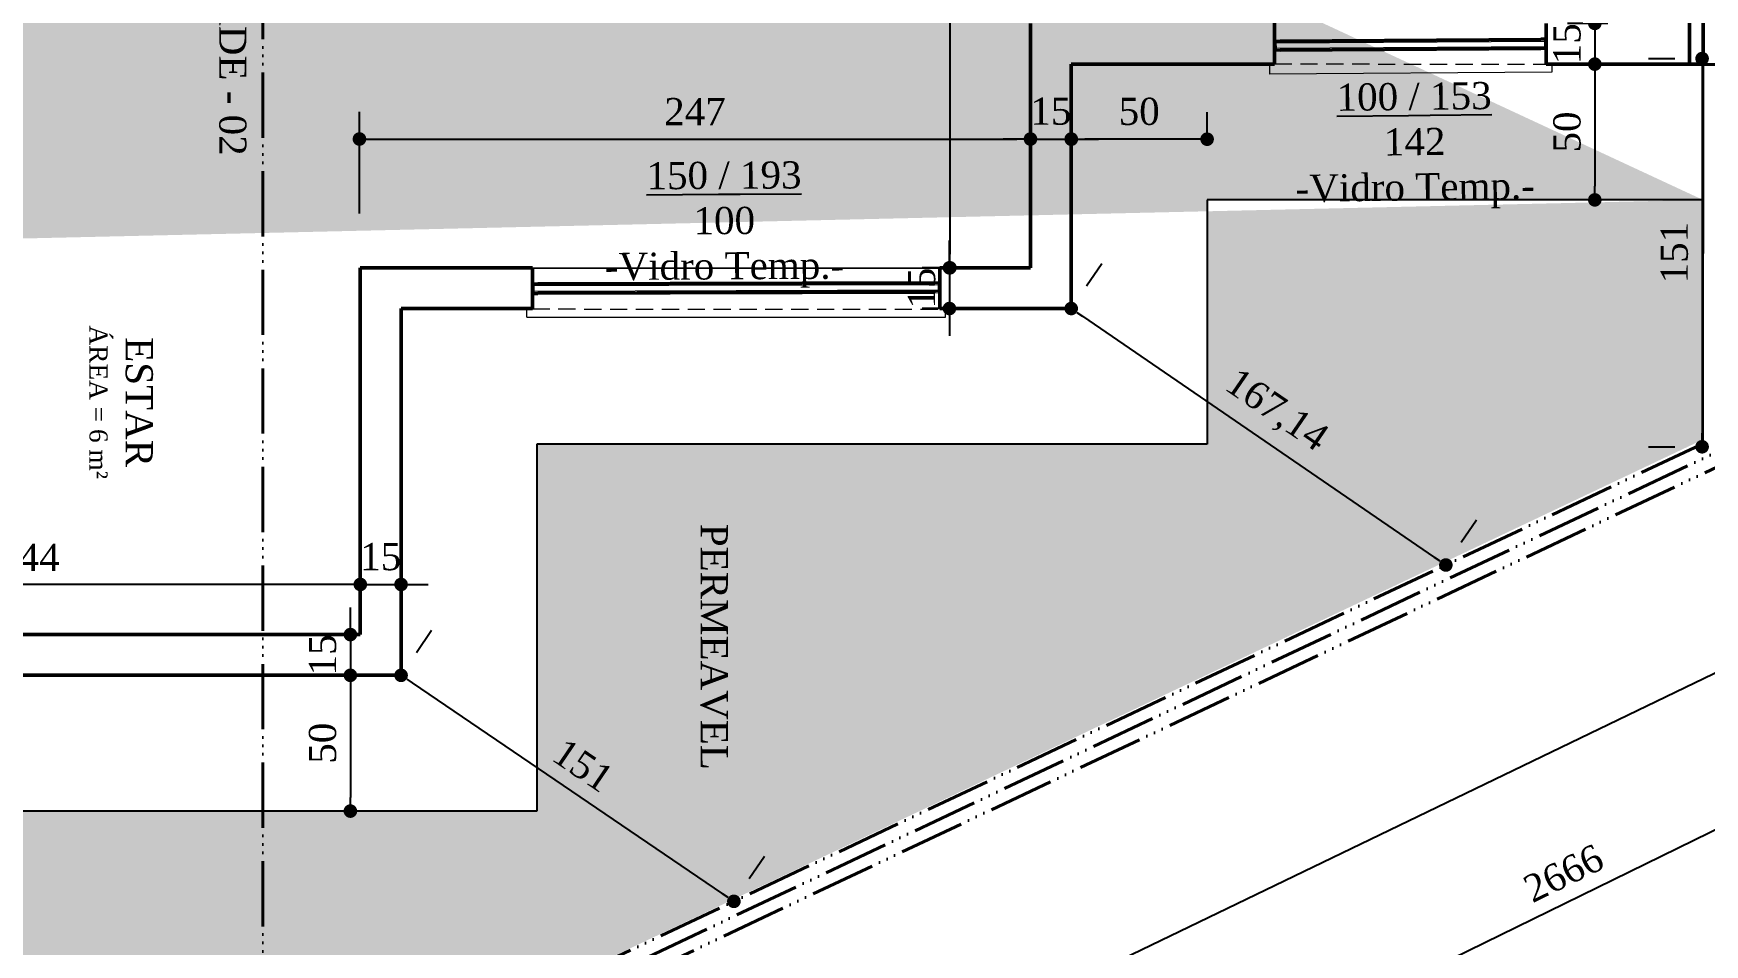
# Model space of a CAD drawing. Header units: centimetres. Extents: x -48696 to 156237, y -5617 to 29024.
# Drawn here: x 80714 to 81329, y 13975 to 14311 of the extents above; entities that cross this region are included whole.
import ezdxf

# ---------------------------------------------------------------- set-up
doc = ezdxf.new("R2010")
doc.units = ezdxf.units.CM
doc.linetypes.add('ACAD_ISO06W100', pattern=[36, 24, -3, 0, -3, 0, -3, 0, -3])
doc.linetypes.add('HIDDEN', pattern=[9.525, 6.35, -3.175])
for name, color, linetype in [('ACESSORIOS', 2, 'Continuous'), ('Hachuria - Moveis', 1, 'Continuous'), ('Piso', 55, 'Continuous'), ('PN010', 1, 'Continuous'), ('Portas-Cotas', 2, 'Continuous')]:
    doc.layers.add(name, color=color, linetype=linetype)
for name, color, linetype, lineweight in [('Corte Planta', 4, 'ACAD_ISO06W100', 40), ('Hachura', 1, 'Continuous', 9), ('Parede Baixa', 5, 'Continuous', 50), ('Parede Corte', 4, 'Continuous', 40), ('Portas - Janelas', 2, 'Continuous', 20), ('Projeção Janela', 15, 'HIDDEN', 9)]:
    doc.layers.add(name, color=color, linetype=linetype, lineweight=lineweight)
doc.styles.add('Valéria', font='romantic.ttf', dxfattribs={"height": 10})
doc.dimstyles.new('Cota - 50', dxfattribs={"dimtxt": 10, "dimasz": 5, "dimexe": 10, "dimexo": 20, "dimgap": 5, "dimtad": 1, "dimtxsty": 'Valéria', "dimblk": 'DOT', "dimcen": 0, "dimclrd": 12, "dimclre": 12, "dimclrt": 2, "dimazin": 2, "dimtfac": 1, "dimtix": 1, "dimtmove": 0, "dimatfit": 3, "dimldrblk": 'DOT', "dimfxl": 1, "dimarcsym": 0})

# ---------------------------------------------------------------- blocks, each defined once
blk = doc.blocks.new('_Dot')
at = {"color": 0, "linetype": 'ByBlock', "lineweight": -2}
blk.add_line((-0.5, 0), (-1, 0), dxfattribs=at)
at = {"color": 0, "linetype": 'ByBlock', "const_width": 0.5}
blk.add_lwpolyline([(-0.25, 0, 1), (0.25, 0, 1)], format="xyb", close=True, dxfattribs=at)
blk = doc.blocks.new('*D1397')
at = {"color": 12, "lineweight": -2, "transparency": 16777216}
for p, q in [((81060.51, 14455.73), (81040.85, 14455.73)), ((81050.85, 14450.73), (81050.85, 14229.73)), ((81060.51, 14224.73), (81040.85, 14224.73))]:
    blk.add_line(p, q, dxfattribs=at)
at = {"layer": 'Defpoints', "color": 0, "transparency": 16777216}
for p in [(81080.51, 14455.73), (81050.85, 14224.73), (81080.51, 14224.73)]:
    blk.add_point(p, dxfattribs=at)
at = {"color": 12, "lineweight": -2, "transparency": 16777216, "xscale": 5, "yscale": 5, "zscale": 5}
for p, rotation in [((81050.85, 14455.73), 90), ((81050.85, 14224.73), 270)]:
    blk.add_blockref('_Dot', p, dxfattribs=dict(at, rotation=rotation))
at = {"color": 2, "transparency": 16777216, "insert": (81040.74, 14340.23), "char_height": 10, "attachment_point": 5, "rotation": 90, "style": 'Valéria'}
blk.add_mtext('231', dxfattribs=at)
blk = doc.blocks.new('*D1398')
at = {"color": 12, "lineweight": -2, "transparency": 16777216}
for p, q in [((80833.51, 14244.73), (80833.51, 14282.15)), ((81080.51, 14244.73), (81080.51, 14282.15)), ((80838.51, 14272.15), (81075.51, 14272.15))]:
    blk.add_line(p, q, dxfattribs=at)
at = {"layer": 'Defpoints', "color": 0, "transparency": 16777216}
for p in [(81080.51, 14272.15), (80833.51, 14224.73), (81080.51, 14224.73)]:
    blk.add_point(p, dxfattribs=at)
at = {"color": 12, "lineweight": -2, "transparency": 16777216, "xscale": 5, "yscale": 5, "zscale": 5, "rotation": 180}
blk.add_blockref('_Dot', (80833.51, 14272.15), dxfattribs=at)
at = {"color": 12, "lineweight": -2, "transparency": 16777216, "xscale": 5, "yscale": 5, "zscale": 5}
blk.add_blockref('_Dot', (81080.51, 14272.15), dxfattribs=at)
at = {"color": 2, "transparency": 16777216, "insert": (80957.01, 14282.25), "char_height": 10, "attachment_point": 5, "style": 'Valéria'}
blk.add_mtext('247', dxfattribs=at)
blk = doc.blocks.new('*D1399')
at = {"color": 12, "lineweight": -2, "transparency": 16777216}
for p, q in [((80589.83, 14109.65), (80589.83, 14118.11)), ((80833.83, 14109.65), (80833.83, 14118.11)), ((80828.83, 14108.11), (80594.83, 14108.11))]:
    blk.add_line(p, q, dxfattribs=at)
at = {"layer": 'Defpoints', "color": 0, "transparency": 16777216}
for p in [(80589.83, 14108.11), (80589.83, 14089.65), (80833.83, 14089.65)]:
    blk.add_point(p, dxfattribs=at)
at = {"color": 12, "lineweight": -2, "transparency": 16777216, "xscale": 5, "yscale": 5, "zscale": 5, "rotation": 180}
blk.add_blockref('_Dot', (80589.83, 14108.11), dxfattribs=at)
at = {"color": 12, "lineweight": -2, "transparency": 16777216, "xscale": 5, "yscale": 5, "zscale": 5}
blk.add_blockref('_Dot', (80833.83, 14108.11), dxfattribs=at)
at = {"color": 2, "transparency": 16777216, "insert": (80711.83, 14118.11), "char_height": 10, "attachment_point": 5, "style": 'Valéria'}
blk.add_mtext('244', dxfattribs=at)
blk = doc.blocks.new('*D1452')
at = {"color": 12, "lineweight": -2, "transparency": 16777216}
for p, q in [((81050.68, 14229.73), (81050.68, 14234.73)), ((81060.51, 14224.73), (81040.68, 14224.73)), ((81050.68, 14224.73), (81050.68, 14209.73)), ((81060.51, 14209.73), (81040.68, 14209.73)), ((81050.68, 14204.73), (81050.68, 14199.73))]:
    blk.add_line(p, q, dxfattribs=at)
at = {"layer": 'Defpoints', "color": 0, "transparency": 16777216}
for p in [(81080.51, 14224.73), (81050.68, 14209.73), (81080.51, 14209.73)]:
    blk.add_point(p, dxfattribs=at)
at = {"color": 12, "lineweight": -2, "transparency": 16777216, "xscale": 5, "yscale": 5, "zscale": 5}
for p, rotation in [((81050.68, 14224.73), 270), ((81050.68, 14209.73), 90)]:
    blk.add_blockref('_Dot', p, dxfattribs=dict(at, rotation=rotation))
at = {"color": 2, "transparency": 16777216, "insert": (81040.49, 14217.23), "char_height": 10, "attachment_point": 5, "rotation": 90, "style": 'Valéria'}
blk.add_mtext('15', dxfattribs=at)
blk = doc.blocks.new('*D1453')
at = {"color": 12, "lineweight": -2, "transparency": 16777216}
for p, q in [((81288.23, 14319.73), (81288.23, 14324.73)), ((81293.06, 14314.73), (81278.23, 14314.73)), ((81288.23, 14314.73), (81288.23, 14299.73)), ((81293.06, 14299.73), (81278.23, 14299.73)), ((81288.23, 14294.73), (81288.23, 14289.73))]:
    blk.add_line(p, q, dxfattribs=at)
at = {"layer": 'Defpoints', "color": 0, "transparency": 16777216}
for p in [(81313.06, 14314.73), (81288.23, 14299.73), (81313.06, 14299.73)]:
    blk.add_point(p, dxfattribs=at)
at = {"color": 12, "lineweight": -2, "transparency": 16777216, "xscale": 5, "yscale": 5, "zscale": 5}
for p, rotation in [((81288.23, 14314.73), 270), ((81288.23, 14299.73), 90)]:
    blk.add_blockref('_Dot', p, dxfattribs=dict(at, rotation=rotation))
at = {"color": 2, "transparency": 16777216, "insert": (81278.04, 14307.23), "char_height": 10, "attachment_point": 5, "rotation": 90, "style": 'Valéria'}
blk.add_mtext('15', dxfattribs=at)
blk = doc.blocks.new('*D1459')
at = {"color": 12, "lineweight": -2, "transparency": 16777216}
for p, q in [((80828.83, 14074.65), (80820.17, 14074.65)), ((80830.17, 14069.65), (80830.17, 14029.65)), ((80828.83, 14024.65), (80820.17, 14024.65))]:
    blk.add_line(p, q, dxfattribs=at)
at = {"layer": 'Defpoints', "color": 0, "transparency": 16777216}
for p in [(80848.83, 14074.65), (80830.17, 14024.65), (80848.83, 14024.65)]:
    blk.add_point(p, dxfattribs=at)
at = {"color": 12, "lineweight": -2, "transparency": 16777216, "xscale": 5, "yscale": 5, "zscale": 5}
for p, rotation in [((80830.17, 14074.65), 90), ((80830.17, 14024.65), 270)]:
    blk.add_blockref('_Dot', p, dxfattribs=dict(at, rotation=rotation))
at = {"color": 2, "transparency": 16777216, "insert": (80819.98, 14049.65), "char_height": 10, "attachment_point": 5, "rotation": 90, "style": 'Valéria'}
blk.add_mtext('50', dxfattribs=at)
blk = doc.blocks.new('*D1460')
at = {"color": 12, "lineweight": -2, "transparency": 16777216}
for p, q in [((80830.17, 14094.65), (80830.17, 14099.65)), ((80813.83, 14089.65), (80820.17, 14089.65)), ((80830.17, 14089.65), (80830.17, 14074.65)), ((80813.83, 14074.65), (80820.17, 14074.65)), ((80830.17, 14069.65), (80830.17, 14064.65))]:
    blk.add_line(p, q, dxfattribs=at)
at = {"layer": 'Defpoints', "color": 0, "transparency": 16777216}
for p in [(80833.83, 14089.65), (80830.17, 14074.65), (80833.83, 14074.65)]:
    blk.add_point(p, dxfattribs=at)
at = {"color": 12, "lineweight": -2, "transparency": 16777216, "xscale": 5, "yscale": 5, "zscale": 5}
for p, rotation in [((80830.17, 14089.65), 270), ((80830.17, 14074.65), 90)]:
    blk.add_blockref('_Dot', p, dxfattribs=dict(at, rotation=rotation))
at = {"color": 2, "transparency": 16777216, "insert": (80819.98, 14082.15), "char_height": 10, "attachment_point": 5, "rotation": 90, "style": 'Valéria'}
blk.add_mtext('15', dxfattribs=at)
blk = doc.blocks.new('*D1461')
at = {"color": 12, "lineweight": -2, "transparency": 16777216}
for p, q in [((80833.83, 14109.65), (80833.83, 14118.11)), ((80848.83, 14109.65), (80848.83, 14118.11)), ((80828.83, 14108.11), (80823.83, 14108.11)), ((80833.83, 14108.11), (80848.83, 14108.11)), ((80853.83, 14108.11), (80858.83, 14108.11))]:
    blk.add_line(p, q, dxfattribs=at)
at = {"layer": 'Defpoints', "color": 0, "transparency": 16777216}
for p in [(80848.83, 14108.11), (80833.83, 14089.65), (80848.83, 14089.65)]:
    blk.add_point(p, dxfattribs=at)
at = {"color": 12, "lineweight": -2, "transparency": 16777216, "xscale": 5, "yscale": 5, "zscale": 5}
blk.add_blockref('_Dot', (80833.83, 14108.11), dxfattribs=at)
at = {"color": 12, "lineweight": -2, "transparency": 16777216, "xscale": 5, "yscale": 5, "zscale": 5, "rotation": 180}
blk.add_blockref('_Dot', (80848.83, 14108.11), dxfattribs=at)
at = {"color": 2, "transparency": 16777216, "insert": (80841.33, 14118.3), "char_height": 10, "attachment_point": 5, "style": 'Valéria'}
blk.add_mtext('15', dxfattribs=at)
blk = doc.blocks.new('*D1462')
at = {"color": 12, "lineweight": -2, "transparency": 16777216}
for p, q in [((81080.51, 14244.73), (81080.51, 14282.15)), ((81095.51, 14244.73), (81095.51, 14282.15)), ((81075.51, 14272.15), (81070.51, 14272.15)), ((81080.51, 14272.15), (81095.51, 14272.15)), ((81100.51, 14272.15), (81105.51, 14272.15))]:
    blk.add_line(p, q, dxfattribs=at)
at = {"layer": 'Defpoints', "color": 0, "transparency": 16777216}
for p in [(81095.51, 14272.15), (81080.51, 14224.73), (81095.51, 14224.73)]:
    blk.add_point(p, dxfattribs=at)
at = {"color": 12, "lineweight": -2, "transparency": 16777216, "xscale": 5, "yscale": 5, "zscale": 5}
blk.add_blockref('_Dot', (81080.51, 14272.15), dxfattribs=at)
at = {"color": 12, "lineweight": -2, "transparency": 16777216, "xscale": 5, "yscale": 5, "zscale": 5, "rotation": 180}
blk.add_blockref('_Dot', (81095.51, 14272.15), dxfattribs=at)
at = {"color": 2, "transparency": 16777216, "insert": (81088.01, 14282.35), "char_height": 10, "attachment_point": 5, "style": 'Valéria'}
blk.add_mtext('15', dxfattribs=at)
blk = doc.blocks.new('*D1463')
at = {"color": 12, "lineweight": -2, "transparency": 16777216}
for p, q in [((81095.52, 14269.74), (81095.52, 14282.08)), ((81145.52, 14269.73), (81145.52, 14282.08)), ((81140.52, 14272.08), (81100.52, 14272.08))]:
    blk.add_line(p, q, dxfattribs=at)
at = {"layer": 'Defpoints', "color": 0, "transparency": 16777216}
for p in [(81095.52, 14272.08), (81095.52, 14249.74), (81145.52, 14249.73)]:
    blk.add_point(p, dxfattribs=at)
at = {"color": 12, "lineweight": -2, "transparency": 16777216, "xscale": 5, "yscale": 5, "zscale": 5, "rotation": 180}
blk.add_blockref('_Dot', (81095.52, 14272.08), dxfattribs=at)
at = {"color": 12, "lineweight": -2, "transparency": 16777216, "xscale": 5, "yscale": 5, "zscale": 5}
blk.add_blockref('_Dot', (81145.52, 14272.08), dxfattribs=at)
at = {"color": 2, "transparency": 16777216, "insert": (81120.52, 14282.27), "char_height": 10, "attachment_point": 5, "style": 'Valéria'}
blk.add_mtext('50', dxfattribs=at)
blk = doc.blocks.new('*D1464')
at = {"color": 12, "lineweight": -2, "transparency": 16777216}
for p, q in [((81308.06, 14299.73), (81278.23, 14299.73)), ((81288.23, 14294.73), (81288.23, 14254.73)), ((81308.06, 14249.73), (81278.23, 14249.73))]:
    blk.add_line(p, q, dxfattribs=at)
at = {"layer": 'Defpoints', "color": 0, "transparency": 16777216}
for p in [(81328.06, 14299.73), (81288.23, 14249.73), (81328.06, 14249.73)]:
    blk.add_point(p, dxfattribs=at)
at = {"color": 12, "lineweight": -2, "transparency": 16777216, "xscale": 5, "yscale": 5, "zscale": 5}
for p, rotation in [((81288.23, 14299.73), 90), ((81288.23, 14249.73), 270)]:
    blk.add_blockref('_Dot', p, dxfattribs=dict(at, rotation=rotation))
at = {"color": 2, "transparency": 16777216, "insert": (81278.04, 14274.73), "char_height": 10, "attachment_point": 5, "rotation": 90, "style": 'Valéria'}
blk.add_mtext('50', dxfattribs=at)
blk = doc.blocks.new('*D1488')
at = {"color": 12, "lineweight": -2, "transparency": 16777216}
for p, q in [((82427.72, 14686.62), (82484.6, 14570.4)), ((80086.62, 13408.09), (82475.71, 14577.18)), ((80029.65, 13513.14), (80086.53, 13396.91))]:
    blk.add_line(p, q, dxfattribs=at)
at = {"layer": 'Defpoints', "color": 0, "transparency": 16777216}
for p in [(82418.93, 14704.59), (82480.2, 14579.38), (80020.86, 13531.1)]:
    blk.add_point(p, dxfattribs=at)
at = {"color": 12, "lineweight": -2, "transparency": 16777216, "xscale": 5, "yscale": 5, "zscale": 5}
for p, rotation in [((82480.2, 14579.38), 26.0746693799297), ((80082.13, 13405.89), 206.0746693799297)]:
    blk.add_blockref('_Dot', p, dxfattribs=dict(at, rotation=rotation))
at = {"color": 2, "transparency": 16777216, "insert": (81276.71, 14001.75), "char_height": 10, "attachment_point": 5, "rotation": 26.07467, "style": 'Valéria'}
blk.add_mtext('2666', dxfattribs=at)
blk = doc.blocks.new('*D1491')
at = {"color": 12, "lineweight": -2, "transparency": 16777216}
for p, q in [((80860.07, 14091.2), (80854.45, 14082.93)), ((80852.97, 14071.84), (80967.2, 13994.22)), ((80982.58, 14007.95), (80976.96, 13999.68))]:
    blk.add_line(p, q, dxfattribs=at)
at = {"layer": 'Defpoints', "color": 0, "transparency": 16777216}
for p in [(80848.83, 14074.65), (80971.33, 13991.41), (80971.33, 13991.41)]:
    blk.add_point(p, dxfattribs=at)
at = {"color": 12, "lineweight": -2, "transparency": 16777216, "xscale": 5, "yscale": 5, "zscale": 5}
for p, rotation in [((80848.83, 14074.65), 145.8016080133657), ((80971.33, 13991.41), 325.8016080133657)]:
    blk.add_blockref('_Dot', p, dxfattribs=dict(at, rotation=rotation))
at = {"color": 2, "transparency": 16777216, "insert": (80915.81, 14041.46), "char_height": 10, "attachment_point": 5, "rotation": 325.80161, "style": 'Valéria'}
blk.add_mtext('151', dxfattribs=at)
blk = doc.blocks.new('*D1492')
at = {"color": 12, "lineweight": -2, "transparency": 16777216}
for p, q in [((81106.81, 14226.23), (81101.16, 14217.98)), ((81099.64, 14206.9), (81229.27, 14118.1)), ((81244.7, 14131.77), (81239.05, 14123.52))]:
    blk.add_line(p, q, dxfattribs=at)
at = {"layer": 'Defpoints', "color": 0, "transparency": 16777216}
for p in [(81095.51, 14209.73), (81233.4, 14115.27), (81233.4, 14115.27)]:
    blk.add_point(p, dxfattribs=at)
at = {"color": 12, "lineweight": -2, "transparency": 16777216, "xscale": 5, "yscale": 5, "zscale": 5}
for p, rotation in [((81095.51, 14209.73), 145.5874031136478), ((81233.4, 14115.27), 325.5874031136478)]:
    blk.add_blockref('_Dot', p, dxfattribs=dict(at, rotation=rotation))
at = {"color": 2, "transparency": 16777216, "insert": (81170.73, 14171.66), "char_height": 10, "attachment_point": 5, "rotation": 325.5874, "style": 'Valéria'}
blk.add_mtext('167,14', dxfattribs=at)
blk = doc.blocks.new('*D1493')
at = {"color": 12, "lineweight": -2, "transparency": 16777216}
for p, q in [((81308.05, 14301.78), (81317.72, 14301.78)), ((81327.72, 14296.78), (81327.72, 14163.82)), ((81308.02, 14158.82), (81317.72, 14158.82))]:
    blk.add_line(p, q, dxfattribs=at)
at = {"layer": 'Defpoints', "color": 0, "transparency": 16777216}
for p in [(81328.05, 14301.78), (81327.72, 14158.82), (81328.02, 14158.82)]:
    blk.add_point(p, dxfattribs=at)
at = {"color": 12, "lineweight": -2, "transparency": 16777216, "xscale": 5, "yscale": 5, "zscale": 5}
for p, rotation in [((81327.72, 14301.78), 90), ((81327.72, 14158.82), 270)]:
    blk.add_blockref('_Dot', p, dxfattribs=dict(at, rotation=rotation))
at = {"color": 2, "transparency": 16777216, "insert": (81317.53, 14230.3), "char_height": 10, "attachment_point": 5, "rotation": 90, "style": 'Valéria'}
blk.add_mtext('151', dxfattribs=at)
blk = doc.blocks.new('*D1518')
at = {"color": 12, "lineweight": -2, "transparency": 16777216}
for p, q in [((81337.56, 14141.33), (81366.73, 14080.92)), ((81357.88, 14087.75), (80069.12, 13465.43)), ((80034.16, 13526.33), (80068.97, 13454.25))]:
    blk.add_line(p, q, dxfattribs=at)
at = {"layer": 'Defpoints', "color": 0, "transparency": 16777216}
for p in [(81328.86, 14159.34), (80025.46, 13544.34), (80064.62, 13463.26)]:
    blk.add_point(p, dxfattribs=at)
at = {"color": 12, "lineweight": -2, "transparency": 16777216, "xscale": 5, "yscale": 5, "zscale": 5}
for p, rotation in [((81362.38, 14089.93), 25.77515081865184), ((80064.62, 13463.26), 205.7751508186518)]:
    blk.add_blockref('_Dot', p, dxfattribs=dict(at, rotation=rotation))
at = {"color": 2, "transparency": 16777216, "insert": (80709.15, 13785.6), "char_height": 10, "attachment_point": 5, "rotation": 25.77515, "style": 'Valéria'}
blk.add_mtext('1442', dxfattribs=at)

msp = doc.modelspace()

# ---------------------------------------------------------------- hatches: boundary and pattern name
h = msp.add_hatch()
h.set_pattern_fill('GRASS2', color=74, scale=15, angle=-90, pattern_type=2)
h.set_pattern_definition([(270, (0.3, -4.5), (15, -15), [2.25, -0.45, 0.6, -0.45, 2.25, -9]), (270, (0.75, -3.75), (15, -15), [1.5, -1.125, 2.25, -1.125, 1.5, -7.5]), (270, (6.75, -9), (15, -15), [1.875, -0.75, 1.875, -10.5]), (270, (9.75, -1.5), (15, -15), [0.75, -1.5, 0.75, -12]), (0, (9.75, -3), (15, 15), [1.35, -13.65]), (0, (0.75, -7.5), (15, 15), [1.5, -13.5]), (0, (6.75, -11.25), (15, 15), [1.5, -13.5]), (315, (0.6, -9.45), (15, -7e-15), [1.5, -19.7132034]), (45, (0.6, -5.55), (7e-15, 15), [1.5, -19.7132034]), (333.434949, (0.675, -9), (15, -8e-10), [1.5, -32.0410197]), (345.9637565, (0.75, -8.25), (15, -5e-10), [1.5, -60.3465844]), (345.9637565, (6.75, -12), (15, -5e-10), [1.2, -60.6465844]), (345.9637565, (9.75, -3.3), (15, -5e-10), [1.05, -60.7965844]), (14.0362435, (0.75, -6.75), (15, 5e-10), [1.5, -60.3465844]), (14.0362435, (6.75, -10.5), (15, 5e-10), [1.2, -60.6465844]), (14.0362435, (9.75, -2.7), (15, 5e-10), [1.05, -60.7965844]), (26.565051, (0.675, -6), (15, 6e-09), [1.5, -32.041002])])
h.paths.add_polyline_path([(80454.69912, 14191.38214), (80464.69912, 14191.38214), (80464.69912, 14225.81834), (80454.69912, 14225.81834)], flags=17)
h.paths.add_polyline_path([(80384.69912, 14192.70011), (80394.69912, 14192.70011), (80394.69912, 14225.81834), (80384.69912, 14225.81834)], flags=17)
h.paths.add_polyline_path([(80314.69912, 14192.84816), (80324.69912, 14192.84816), (80324.69912, 14225.81834), (80314.69912, 14225.81834)], flags=17)
h.paths.add_polyline_path([(80244.69912, 14192.89721), (80254.69912, 14192.89721), (80254.69912, 14225.81834), (80244.69912, 14225.81834)], flags=17)
h.paths.add_polyline_path([(80174.69912, 14192.66604), (80184.69912, 14192.66604), (80184.69912, 14225.81834), (80174.69912, 14225.81834)], flags=17)
h.paths.add_polyline_path([(80114.69912, 14190.01649), (80104.69912, 14190.01649), (80104.69912, 14226.43894), (80114.69912, 14226.43894)], flags=17)
h.paths.add_polyline_path([(80114.73594, 14015.75891), (80105.45134, 14015.75891), (80105.45134, 13966.09804), (80114.73594, 13966.09804)], flags=17)
h.paths.add_polyline_path([(80174.69912, 14012.93153), (80184.53649, 14012.93153), (80184.53649, 13966.48462), (80174.69912, 13966.48462)], flags=17)
h.paths.add_polyline_path([(80244.53649, 14012.29726), (80255.81512, 14012.29726), (80255.81512, 13966.6455), (80244.53649, 13966.6455)], flags=17)
h.paths.add_polyline_path([(80315.81512, 14012.24748), (80325.89364, 14012.24748), (80325.89364, 13966.5964), (80315.81512, 13966.5964)], flags=17)
h.paths.add_polyline_path([(80385.89364, 14012.23207), (80394.69912, 14012.23207), (80394.69912, 13966.19413), (80385.89364, 13966.19413)], flags=17)
h.paths.add_polyline_path([(80454.69912, 14012.56338), (80464.5962, 14012.56338), (80464.5962, 13964.84379), (80454.69912, 13964.84379)], flags=17)
h.paths.add_polyline_path([(80113.88375, 13788.19896), (80103.88375, 13788.19896), (80103.88375, 13718.94975), (80113.88375, 13718.94975)], flags=17)
h.paths.add_polyline_path([(80183.88375, 13786.54159), (80173.88375, 13786.54159), (80173.88375, 13718.83748), (80183.88375, 13718.83748)], flags=17)
h.paths.add_polyline_path([(80253.88375, 13786.04683), (80243.88375, 13786.04683), (80243.88375, 13718.72521), (80253.88375, 13718.72521)], flags=17)
h.paths.add_polyline_path([(80323.88375, 13785.99794), (80313.88375, 13785.99794), (80313.88375, 13717.5988), (80323.88375, 13717.5988)], flags=17)
h.paths.add_polyline_path([(80394.01909, 13786.04438), (80383.88375, 13786.04438), (80383.88375, 13718.50067), (80394.01909, 13718.50067)], flags=17)
h.paths.add_polyline_path([(80464.88356, 13752.03022), (80453.88356, 13752.03022), (80453.88356, 13786.58767), (80464.88356, 13786.58767)], flags=17)
edge = h.paths.add_edge_path()
edge.add_line((80294.20842, 14730.95869), (79989.53756, 14731.13639))
edge.add_line((79989.53756, 14731.13639), (80001.22697, 14344.99725))
edge.add_line((80001.22697, 14344.99725), (80293.66552, 14345.05738))
edge.add_line((80293.66552, 14345.05738), (80293.58617, 14730.95905))
edge.add_line((81328.05613, 14249.72843), (81145.51803, 14249.78151))
edge.add_line((81145.51803, 14249.78151), (81145.49184, 14159.72843))
edge.add_line((81145.49184, 14159.72843), (80898.83282, 14159.72843))
edge.add_line((80898.83282, 14159.72843), (80898.83282, 14024.65411))
edge.add_line((80898.83282, 14024.65411), (80534.69912, 14024.65411))
edge.add_line((80534.69912, 14024.65411), (80534.69912, 14225.81834))
edge.add_line((80534.69912, 14225.81834), (80524.69912, 14225.82417))
edge.add_line((80524.69912, 14225.82417), (80524.69912, 14159.15604))
edge.add_line((80524.69912, 14159.15604), (80526.99529, 14158.81829))
edge.add_line((80526.99529, 14158.81829), (80529.09729, 14153.85659))
edge.add_line((80529.09729, 14153.85659), (80524.69912, 14153.85659))
edge.add_line((80524.69912, 14153.85659), (80525.24155, 14138.64562))
edge.add_line((80525.24155, 14138.64562), (80528.0197, 14119.33284))
edge.add_line((80528.0197, 14119.33284), (80528.65121, 14106.05361))
edge.add_line((80528.65121, 14106.05361), (80528.33257, 14095.71136))
edge.add_line((80528.33257, 14095.71136), (80527.64872, 14084.85379))
edge.add_line((80527.64872, 14084.85379), (80527.04495, 14075.26791))
edge.add_line((80527.04495, 14075.26791), (80524.5962, 14061.63948))
edge.add_line((80524.5962, 14061.63948), (80524.5962, 14050.14035))
edge.add_line((80524.5962, 14050.14035), (80528.32524, 14049.59196))
edge.add_line((80528.32524, 14049.59196), (80527.09047, 14045.32325))
edge.add_line((80527.09047, 14045.32325), (80524.1437, 14044.54294))
edge.add_line((80524.1437, 14044.54294), (80524.5962, 13861.63948))
edge.add_line((80524.5962, 13861.63948), (80521.78937, 13861.81626))
edge.add_line((80521.78937, 13861.81626), (80516.52218, 13824.1967))
edge.add_line((80516.52218, 13824.1967), (80522.2642, 13823.35229))
edge.add_line((80522.2642, 13823.35229), (80521.02943, 13819.08358))
edge.add_line((80521.02943, 13819.08358), (80515.13589, 13817.52295))
edge.add_line((80515.13589, 13817.52295), (80512.27628, 13810.45904))
edge.add_line((80512.27628, 13810.45904), (80520.94776, 13810.46252))
edge.add_line((80520.94776, 13810.46252), (80520.96056, 13778.53527))
edge.add_line((80520.96056, 13778.53527), (81327.72253, 14161.32227))
edge.add_line((81327.72253, 14161.32227), (81328.04159, 14249.72843))
edge.add_line((80293.67892, 14225.95891), (80293.66553, 14244.99272))
edge.add_line((80293.66553, 14244.99272), (80035.41344, 14244.99272))
edge.add_line((80035.41344, 14244.99272), (80034.32596, 13718.16698))
edge.add_line((80034.32596, 13718.16698), (80020.2027, 13718.16698))
edge.add_line((80020.2027, 13718.16698), (80025.46497, 13544.33702))
edge.add_line((80025.46497, 13544.33702), (80393.91074, 13718.48459))
edge.add_line((80393.91074, 13718.48459), (80043.88534, 13719.04598))
edge.add_line((80043.88534, 13719.04598), (80043.88534, 13818.05536))
edge.add_line((80043.88534, 13818.05536), (80058.72625, 13818.05536))
edge.add_line((80058.72625, 13818.05536), (80051.01247, 13855.44948))
edge.add_line((80051.01247, 13855.44948), (80049.9706, 13877.24708))
edge.add_line((80049.9706, 13877.24708), (80044.13855, 13876.92296))
edge.add_line((80044.13855, 13876.92296), (80044.13855, 14076.92296))
edge.add_line((80044.13855, 14076.92296), (80057.95098, 14076.92296))
edge.add_line((80057.95098, 14076.92296), (80056.03164, 14103.48676))
edge.add_line((80056.03164, 14103.48676), (80057.64262, 14126.43894))
edge.add_line((80057.64262, 14126.43894), (80044.53874, 14126.43894))
edge.add_line((80044.53874, 14126.43894), (80044.69912, 14226.43894))
edge.add_line((80044.69912, 14226.43894), (80293.67846, 14226.61413))

# ---------------------------------------------------------------- linework, layer by layer
at = {"color": 4}
msp.add_line((81328.05613, 14299.72843), (81328.0155, 14159.99347), dxfattribs=at)
for p, q in [((81145.51801, 14249.72843), (81145.49184, 14159.72843)), ((81328.04159, 14249.72843), (81145.51801, 14249.72843)), ((80898.83282, 14159.72843), (80898.83282, 14024.65411)), ((81145.49184, 14159.72843), (80898.83282, 14159.72843)), ((80898.83282, 14024.65411), (80534.69912, 14024.65411))]:
    msp.add_line(p, q)
at = {"layer": 'ACESSORIOS'}
msp.add_line((80897.1805, 14224.53298), (81047.17621, 14224.72844), dxfattribs=at)
at = {"layer": 'Corte Planta'}
for p, q in [((80797.99136, 15675.99332), (80797.99136, 13660.94308)), ((80020.6983, 13536.55365), (81713.05054, 14336.45167)), ((80015.93164, 13528.77029), (81713.04894, 14330.92053)), ((80025.46497, 13544.33702), (81328.0155, 14159.99347))]:
    msp.add_line(p, q, dxfattribs=at)
at = {"layer": 'Hachura'}
for p, q in [((81170.35716, 14308.59572), (81172.37302, 14308.60872)), ((81170.87627, 14308.09905), (81172.37624, 14308.10873)), ((81170.87627, 14308.09905), (81170.89563, 14305.09912)), ((81170.8795, 14307.59906), (81269.87744, 14308.23776)), ((81170.3717, 14304.59573), (81172.39882, 14304.6088)), ((81170.8924, 14305.59911), (81269.89034, 14306.2378)), ((81170.89563, 14305.09912), (81172.3956, 14305.10879)), ((81046.64987, 14218.44778), (80897.65255, 14218.03433)), ((81046.65542, 14216.44778), (80897.6581, 14216.03434)), ((81047.17468, 14219.44924), (81045.14752, 14219.44361)), ((81046.6489, 14218.94778), (81045.14891, 14218.94361)), ((81046.65723, 14215.94779), (81045.15723, 14215.94363)), ((81046.65723, 14215.94779), (81046.6489, 14218.94778)), ((81047.17451, 14215.44922), (81045.15862, 14215.44363))]:
    msp.add_line(p, q, dxfattribs=at)
at = {"layer": 'Hachuria - Moveis'}
for p, q in [((81270.35548, 14309.24087), (81268.37102, 14309.22806)), ((81269.87421, 14308.73775), (81268.37424, 14308.72808)), ((81269.87421, 14308.73775), (81269.89357, 14305.73781)), ((81269.89357, 14305.73781), (81268.3936, 14305.72814)), ((81270.37002, 14305.24088), (81268.39682, 14305.22815)), ((80897.17655, 14219.03302), (80899.14977, 14219.03849)), ((80897.65117, 14218.53433), (80899.15116, 14218.53849)), ((80897.65949, 14215.53434), (80897.65117, 14218.53433)), ((80897.17638, 14215.033), (80899.16087, 14215.03851)), ((80897.65949, 14215.53434), (80899.15949, 14215.53851))]:
    msp.add_line(p, q, dxfattribs=at)
at = {"layer": 'Parede Baixa'}
for p, q in [((81323.40984, 15522.46837), (81323.05428, 14299.72843)), ((81328.40984, 15522.46837), (81328.05428, 14299.72843)), ((81080.53691, 14314.72843), (81080.51074, 14224.72843)), ((81170.3355, 14314.76993), (81170.33112, 14299.72843)), ((81270.33549, 14314.74085), (81270.33113, 14299.72843)), ((81095.53255, 14299.72843), (81095.50638, 14209.72843)), ((80897.17178, 14224.72843), (80833.83282, 14224.72843)), ((80833.83282, 14224.72843), (80833.83282, 14089.65411)), ((80897.17614, 14209.53298), (80897.1805, 14224.53298)), ((81047.17178, 14209.48882), (81047.17621, 14224.72844)), ((81080.51074, 14224.72843), (81047.17178, 14224.72843)), ((80897.17178, 14209.72843), (80848.83282, 14209.72843)), ((80848.83282, 14209.72843), (80848.83282, 14074.65411)), ((81095.51074, 14209.72843), (81047.17178, 14209.72843)), ((80833.83282, 14089.65411), (80559.69912, 14089.65411)), ((80848.83282, 14074.65411), (80549.69912, 14074.65411))]:
    msp.add_line(p, q, dxfattribs=at)
at = {"layer": 'Parede Baixa', "color": 5}
for p, q in [((81170.33112, 14299.72843), (81095.53255, 14299.72843)), ((81328.05613, 14299.72843), (81270.33113, 14299.72843))]:
    msp.add_line(p, q, dxfattribs=at)
at = {"layer": 'Parede Corte'}
msp.add_line((81338.05611, 14299.6505), (81328.05426, 14299.6505), dxfattribs=at)
at = {"layer": 'Piso'}
for p, q in [((81172.37302, 14308.60872), (81268.37102, 14309.22806)), ((81172.37624, 14308.10873), (81268.37424, 14308.72808)), ((81172.3956, 14305.10879), (81268.3936, 14305.72814)), ((81172.39882, 14304.6088), (81268.39682, 14305.22815)), ((81045.14752, 14219.44361), (80899.14977, 14219.03849)), ((81045.14891, 14218.94361), (80899.15116, 14218.53849)), ((81045.15723, 14215.94363), (80899.15949, 14215.53851)), ((81045.15723, 14215.44362), (80899.16087, 14215.03851))]:
    msp.add_line(p, q, dxfattribs=at)
at = {"layer": 'PN010'}
for p, q in [((81045.14752, 14219.44361), (81045.14891, 14218.94361)), ((81045.15723, 14215.94363), (81045.15723, 14215.44362))]:
    msp.add_line(p, q, dxfattribs=at)
at = {"layer": 'Portas - Janelas'}
for p, q in [((81168.42976, 14299.80029), (81168.45374, 14296.08318)), ((81272.45158, 14296.75413), (81168.45374, 14296.08318)), ((81272.43232, 14299.73963), (81272.45158, 14296.75413)), ((81049.17092, 14206.51331), (81049.17182, 14209.63068)), ((80895.17528, 14206.55893), (80895.17614, 14209.53415)), ((80895.17528, 14206.55893), (81049.17092, 14206.51331))]:
    msp.add_line(p, q, dxfattribs=at)
at = {"layer": 'Projeção Janela'}
for p, q in [((81170.32676, 14299.79918), (81270.32674, 14299.74086)), ((80897.17615, 14209.55834), (81047.17179, 14209.5139))]:
    msp.add_line(p, q, dxfattribs=at)

# ---------------------------------------------------------------- texts
at = {"layer": 'Portas-Cotas', "char_height": 10, "attachment_point": 2, "rotation": 270, "style": 'Valéria'}
for s, insert in [('{\\C12;UNIDADE - 02}', (80791.90251, 14314.26633)), ('PERMEAVEL', (80969.12847, 14085.1292))]:
    msp.add_mtext(s, dxfattribs=dict(at, insert=insert))
at = {"layer": 'Portas-Cotas', "char_height": 10, "attachment_point": 1, "style": 'Valéria'}
for s, insert, rotation in [('\\pxqc;{\\L100 / 153\\P}142\\P-Vidro Temp.-', (81146.6599, 14291.93852), 0.69731167), ('\\pxqc;{\\L150 / 193\\P}100\\P-Vidro Temp.-', (80892.66881, 14263.35645), 0.33563442)]:
    msp.add_mtext_dynamic_manual_height_columns(s, width=150, gutter_width=50, heights=[0], dxfattribs=dict(at, insert=insert, rotation=rotation))
at = {"layer": 'Portas-Cotas', "insert": (80757.47962, 14175.23333), "char_height": 10, "width": 112.4201183, "attachment_point": 2, "rotation": 270, "style": 'Valéria'}
msp.add_mtext('ESTAR\\P{\\H0.6667x;ÁREA = 6 m²}', dxfattribs=at)

# ---------------------------------------------------------------- dimensions: what is measured, and where the dimension line sits
for p1, p2, distance, text, picture, middle in [((80020.86336, 13531.10129), (82418.92992, 14704.58763), -139.3961, '2666', '*D1488', (81276.70665, 14001.75091)), ((80848.83282, 14074.65411), (80971.33495, 13991.40678), 0, '151', '*D1491', (80915.81257, 14041.46047))]:
    dim = msp.add_aligned_dim(p1=p1, p2=p2, distance=distance, text=text, dimstyle='Cota - 50', override={"dimtxsty": 'Valéria'})
    dim.commit()
    dim.dimension.update_dxf_attribs({"geometry": picture, "text_midpoint": middle})
for base, p1, p2, picture, middle in [((81050.84643, 14224.72843), (81080.51074, 14455.72843), (81080.51074, 14224.72843), '*D1397', (81040.74288, 14340.22843)), ((81288.23308, 14299.72843), (81313.06049, 14314.72843), (81313.06049, 14299.72843), '*D1453', (81278.04077, 14307.22843)), ((81288.23308, 14249.72843), (81328.05613, 14299.72843), (81328.05613, 14249.72843), '*D1464', (81278.04077, 14274.72843)), ((81050.67858, 14209.72843), (81080.51074, 14224.72843), (81080.51074, 14209.72843), '*D1452', (81040.48628, 14217.22843)), ((80830.16996, 14074.65411), (80833.83282, 14089.65411), (80833.83282, 14074.65411), '*D1460', (80819.97766, 14082.15411)), ((80830.16996, 14024.65411), (80848.83282, 14074.65411), (80848.83282, 14024.65411), '*D1459', (80819.97766, 14049.65411))]:
    dim = msp.add_linear_dim(base=base, p1=p1, p2=p2, angle=270, dimstyle='Cota - 50', override={"dimtxsty": 'Valéria'})
    dim.commit()
    dim.dimension.update_dxf_attribs({"geometry": picture, "text_midpoint": middle})
for base, p1, p2, angle, text, override, picture, middle in [((81327.72253, 14158.82227), (81328.05488, 14301.77991), (81328.0155, 14158.82227), 90, '151', {"dimtxsty": 'Valéria'}, '*D1493', (81317.53022, 14230.30109)), ((80064.61663, 13463.25821), (81328.85856, 14159.34374), (80025.46497, 13544.33702), 25.77515082, '1442', {"dimtxsty": 'Valéria', "dimtmove": 1}, '*D1518', (80709.14936, 13785.59757))]:
    dim = msp.add_linear_dim(base=base, p1=p1, p2=p2, angle=angle, text=text, dimstyle='Cota - 50', override=override)
    dim.commit()
    dim.dimension.update_dxf_attribs({"geometry": picture, "text_midpoint": middle})
for base, p1, p2, picture, middle in [((81080.51074, 14272.14873), (80833.51074, 14224.72843), (81080.51074, 14224.72843), '*D1398', (80957.01074, 14282.25228)), ((81095.51074, 14272.15477), (81080.51074, 14224.72843), (81095.51074, 14224.72843), '*D1462', (81088.01074, 14282.34708)), ((81095.51801, 14272.08244), (81145.51801, 14249.72843), (81095.51801, 14249.74297), '*D1463', (81120.51801, 14282.27475)), ((80589.83282, 14108.11085), (80833.83282, 14089.65411), (80589.83282, 14089.65411), '*D1399', (80711.83282, 14118.11085)), ((80848.83282, 14108.11085), (80833.83282, 14089.65411), (80848.83282, 14089.65411), '*D1461', (80841.33282, 14118.30315))]:
    dim = msp.add_linear_dim(base=base, p1=p1, p2=p2, dimstyle='Cota - 50', override={"dimtxsty": 'Valéria'})
    dim.commit()
    dim.dimension.update_dxf_attribs({"geometry": picture, "text_midpoint": middle})
dim = msp.add_aligned_dim(p1=(81095.51074, 14209.72843), p2=(81233.39665, 14115.27144), distance=0, dimstyle='Cota - 50', override={"dimtxsty": 'Valéria'})
dim.commit()
dim.dimension.update_dxf_attribs({"geometry": '*D1492', "text_midpoint": (81170.72801, 14171.65903)})

doc.saveas('drawing.dxf')
